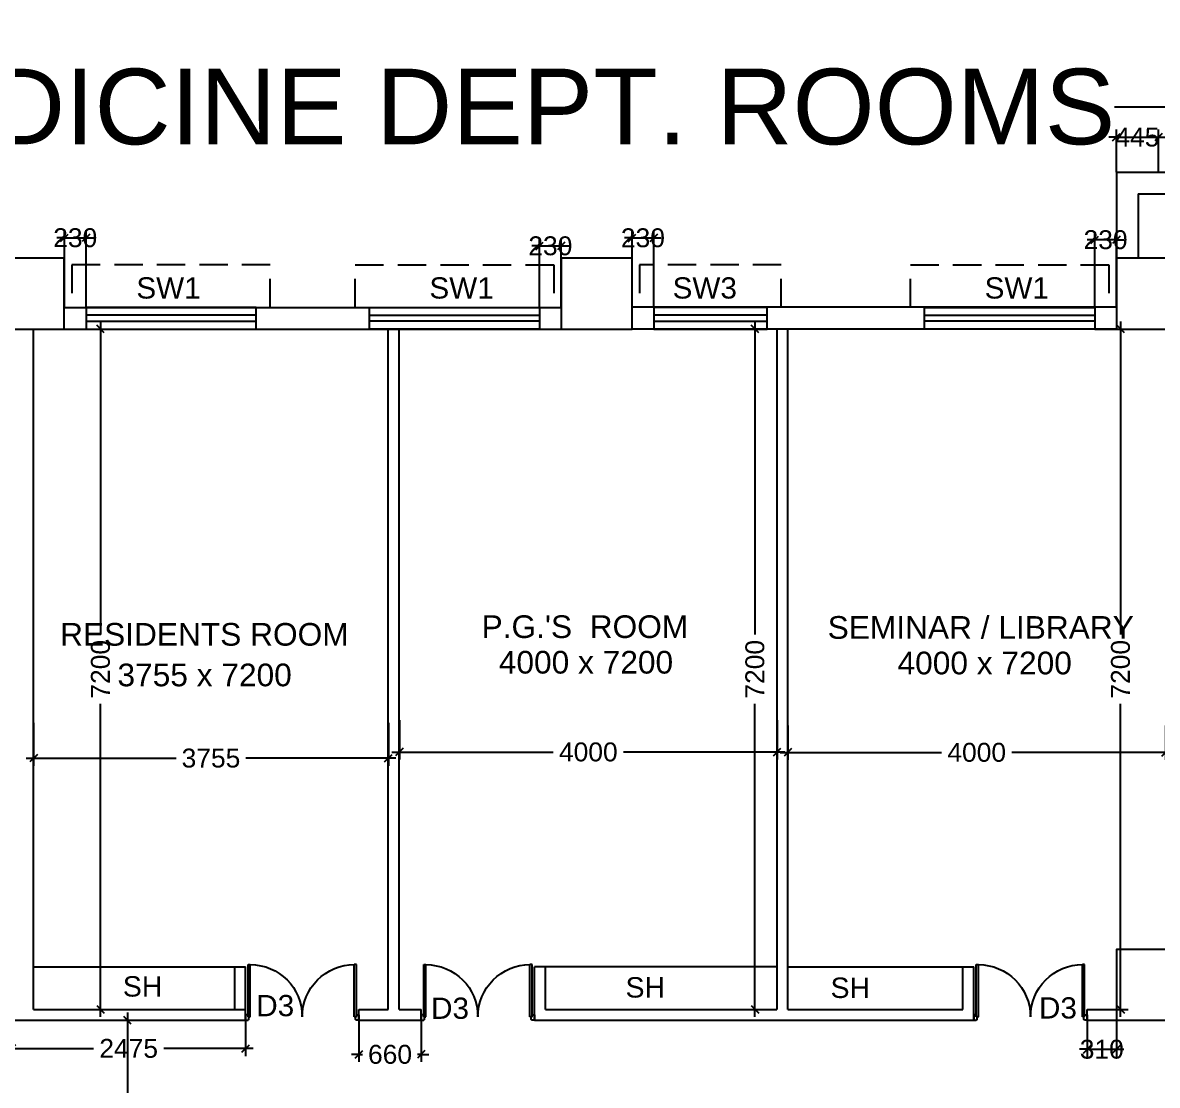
# Model space of a CAD drawing. Extents: x 7620542 to 7843793, y -6476226 to -6093835.
# Drawn here: x 7738970 to 7750982, y -6386708 to -6375462 of the extents above; entities that cross this region are included whole.
import ezdxf
from ezdxf.enums import TextEntityAlignment as Align

# ---------------------------------------------------------------- set-up
doc = ezdxf.new("R2010")
doc.units = 0
doc.header["$LTSCALE"] = 600
doc.header["$MEASUREMENT"] = 0
doc.header["$PDMODE"] = 35
doc.linetypes.add('DASHED', pattern=[0.75, 0.5, -0.25])
doc.layers.get('0').update_dxf_attribs({"linetype": 'CONTINUOUS'})
doc.layers.get('Defpoints').update_dxf_attribs({"linetype": 'CONTINUOUS'})
for name, color, linetype in [('chajja', 7, 'CONTINUOUS'), ('DIM-TEXT', 8, 'CONTINUOUS'), ('DIMEN', 5, 'CONTINUOUS'), ('DOOR', 32, 'CONTINUOUS'), ('joinery', 7, 'CONTINUOUS'), ('LA-column', 3, 'CONTINUOUS'), ('Room Dim', 1, 'CONTINUOUS'), ('Shleves', 7, 'CONTINUOUS'), ('TEXT', 6, 'CONTINUOUS'), ('Walls', 7, 'CONTINUOUS'), ('WIN', 151, 'CONTINUOUS'), ('Working Dim', 5, 'CONTINUOUS')]:
    doc.layers.add(name, color=color, linetype=linetype)
doc.styles.add('ari', font='arial.ttf')
doc.styles.add('ARIAL', font='arial.ttf')
doc.styles.add('RT', font='romant.shx')
doc.dimstyles.new('int. dim', dxfattribs={"dimtxt": 450, "dimasz": 80, "dimexe": 80, "dimexo": 0, "dimgap": 70, "dimtad": 0, "dimdec": 0, "dimzin": 12, "dimdsep": 46, "dimtxsty": 'ari', "dimblk": 'OBLIQUE', "dimcen": 2, "dimdle": 80, "dimclrd": 256, "dimclre": 256, "dimclrt": 6, "dimadec": 0, "dimazin": 0, "dimtfac": 1, "dimtdec": 0, "dimtix": 1, "dimtmove": 2, "dimatfit": 3, "dimfxl": 1, "dimtolj": 1, "dimtzin": 0, "dimlwd": -1, "dimlwe": -1, "dimarcsym": 0})
doc.dimstyles.new('TEXT', dxfattribs={"dimscale": 0, "dimtxt": 600, "dimasz": 300, "dimexe": 300, "dimexo": 30, "dimgap": 50, "dimtad": 0, "dimdec": 0, "dimzin": 0, "dimdsep": 46, "dimtxsty": 'RT', "dimblk": 'OBLIQUE', "dimcen": 0.09, "dimdle": 300, "dimclrd": 256, "dimclre": 256, "dimclrt": 170, "dimadec": 0, "dimazin": 0, "dimtfac": 1, "dimtdec": 0, "dimtofl": 0, "dimtmove": 2, "dimatfit": 3, "dimfxl": 1, "dimfrac": 2, "dimtolj": 1, "dimtzin": 0, "dimlwd": -1, "dimlwe": -1, "dimarcsym": 0})

# ---------------------------------------------------------------- blocks, each defined once
blk = doc.blocks.new('Z$W@#1275')
at = {"layer": 'DOOR'}
for p, q in [((73, 1500), (0, 1500)), ((0, 1500), (0, 1467)), ((0, 1467), (2, 1467)), ((11, 1456), (11, 1458)), ((11, 1456), (47, 1456)), ((47, 1467), (736, 1467)), ((47, 1467), (47, 1439)), ((47, 1456), (47, 1467)), ((47, 1467), (73, 1467)), ((47, 1439), (736, 1439)), ((73, 1467), (73, 1500)), ((736, 1467), (736, 1439)), ((0, 33), (2, 33)), ((0, 0), (0, 33)), ((73, 0), (0, 0)), ((11, 44), (11, 42)), ((11, 44), (47, 44)), ((47, 61), (736, 61)), ((47, 33), (47, 61)), ((47, 44), (47, 33)), ((47, 33), (736, 33)), ((47, 33), (73, 33)), ((73, 33), (73, 0)), ((736, 33), (736, 61))]:
    blk.add_line(p, q, dxfattribs=at)
for centre, start, end in [((11, 1467), 180, 270), ((11, 33), 90, 180)]:
    blk.add_arc(centre, 9.13, start, end, dxfattribs=at)
at = {"layer": 'DOOR', "color": 145}
for centre, start, end in [((47, 1439), 270, 0), ((47, 61), 0, 90)]:
    blk.add_arc(centre, 689, start, end, dxfattribs=at)
blk = doc.blocks.new('_Oblique')
at = {"color": 0, "linetype": 'ByBlock', "lineweight": -2}
blk.add_line((-0.5, -0.5), (0.5, 0.5), dxfattribs=at)
blk = doc.blocks.new('*D482')
at = {"layer": 'Defpoints', "color": 0, "transparency": 16777216}
for p in [(7747070, -6382900, -5), (7751070, -6382900, 17), (7751070, -6383185)]:
    blk.add_point(p, dxfattribs=at)
at = {"layer": 'Working Dim', "transparency": 16777216}
for p, q in [((7747070, -6382900), (7747070, -6383265)), ((7751070, -6382900), (7751070, -6383265)), ((7746990, -6383185), (7748697, -6383185)), ((7751150, -6383185), (7749442, -6383185))]:
    blk.add_line(p, q, dxfattribs=at)
at = {"layer": 'Working Dim', "transparency": 16777216, "xscale": 80, "yscale": 80, "zscale": 80, "rotation": 180}
blk.add_blockref('_Oblique', (7747070, -6383185), dxfattribs=at)
at = {"layer": 'Working Dim', "transparency": 16777216, "xscale": 80, "yscale": 80, "zscale": 80}
blk.add_blockref('_Oblique', (7751070, -6383185), dxfattribs=at)
at = {"layer": 'Working Dim', "color": 6, "transparency": 16777216, "insert": (7749070, -6383185), "char_height": 200, "attachment_point": 5, "style": 'ari'}
blk.add_mtext('\\A1;4000', dxfattribs=at)
blk = doc.blocks.new('*D306')
at = {"layer": 'Defpoints', "color": 0, "transparency": 16777216}
for p in [(7739085, -6382872), (7742841, -6382872), (7742841, -6383246)]:
    blk.add_point(p, dxfattribs=at)
at = {"layer": 'Working Dim', "transparency": 16777216}
for p, q in [((7739085, -6382872), (7739085, -6383326)), ((7742841, -6382872), (7742841, -6383326)), ((7739005, -6383246), (7740594, -6383246)), ((7742921, -6383246), (7741332, -6383246))]:
    blk.add_line(p, q, dxfattribs=at)
at = {"layer": 'Working Dim', "transparency": 16777216, "xscale": 80, "yscale": 80, "zscale": 80, "rotation": 180}
blk.add_blockref('_Oblique', (7739085, -6383246), dxfattribs=at)
at = {"layer": 'Working Dim', "transparency": 16777216, "xscale": 80, "yscale": 80, "zscale": 80}
blk.add_blockref('_Oblique', (7742841, -6383246), dxfattribs=at)
at = {"layer": 'Working Dim', "color": 6, "transparency": 16777216, "insert": (7740963, -6383246), "char_height": 200, "attachment_point": 5, "style": 'ari'}
blk.add_mtext('\\A1;3755', dxfattribs=at)
blk = doc.blocks.new('*D307')
at = {"layer": 'Defpoints', "color": 0, "transparency": 16777216}
for p in [(7742958, -6382843), (7746958, -6382843), (7746958, -6383181)]:
    blk.add_point(p, dxfattribs=at)
at = {"layer": 'Working Dim', "transparency": 16777216}
for p, q in [((7742958, -6382843), (7742958, -6383261)), ((7746958, -6382843), (7746958, -6383261)), ((7742878, -6383181), (7744585, -6383181)), ((7747038, -6383181), (7745330, -6383181))]:
    blk.add_line(p, q, dxfattribs=at)
at = {"layer": 'Working Dim', "transparency": 16777216, "xscale": 80, "yscale": 80, "zscale": 80, "rotation": 180}
blk.add_blockref('_Oblique', (7742958, -6383181), dxfattribs=at)
at = {"layer": 'Working Dim', "transparency": 16777216, "xscale": 80, "yscale": 80, "zscale": 80}
blk.add_blockref('_Oblique', (7746958, -6383181), dxfattribs=at)
at = {"layer": 'Working Dim', "color": 6, "transparency": 16777216, "insert": (7744958, -6383181), "char_height": 200, "attachment_point": 5, "style": 'ari'}
blk.add_mtext('\\A1;4000', dxfattribs=at)
blk = doc.blocks.new('*D309')
at = {"layer": 'Defpoints', "color": 0, "transparency": 16777216}
for p in [(7739718, -6378705, 18), (7739794, -6378705), (7739718, -6385904, -5)]:
    blk.add_point(p, dxfattribs=at)
at = {"layer": 'Working Dim', "transparency": 16777216}
for p, q in [((7739718, -6378705), (7739874, -6378705)), ((7739794, -6378625), (7739794, -6381937)), ((7739794, -6385984), (7739794, -6382672)), ((7739718, -6385904), (7739874, -6385904))]:
    blk.add_line(p, q, dxfattribs=at)
at = {"layer": 'Working Dim', "transparency": 16777216, "xscale": 80, "yscale": 80, "zscale": 80}
for p, rotation in [((7739794, -6378705), 90), ((7739794, -6385904), 270)]:
    blk.add_blockref('_Oblique', p, dxfattribs=dict(at, rotation=rotation))
at = {"layer": 'Working Dim', "color": 6, "transparency": 16777216, "insert": (7739794, -6382305), "char_height": 200, "attachment_point": 5, "rotation": 90, "style": 'ari'}
blk.add_mtext('\\A1;7200', dxfattribs=at)
blk = doc.blocks.new('*D310')
at = {"layer": 'Defpoints', "color": 0, "transparency": 16777216}
for p in [(7746337, -6378705, 18), (7746722, -6378705), (7746337, -6385904, -5)]:
    blk.add_point(p, dxfattribs=at)
at = {"layer": 'Working Dim', "transparency": 16777216}
for p, q in [((7746337, -6378705), (7746802, -6378705)), ((7746722, -6378625), (7746722, -6381937)), ((7746722, -6385984), (7746722, -6382672)), ((7746337, -6385904), (7746802, -6385904))]:
    blk.add_line(p, q, dxfattribs=at)
at = {"layer": 'Working Dim', "transparency": 16777216, "xscale": 80, "yscale": 80, "zscale": 80}
for p, rotation in [((7746722, -6378705), 90), ((7746722, -6385904), 270)]:
    blk.add_blockref('_Oblique', p, dxfattribs=dict(at, rotation=rotation))
at = {"layer": 'Working Dim', "color": 6, "transparency": 16777216, "insert": (7746722, -6382305), "char_height": 200, "attachment_point": 5, "rotation": 90, "style": 'ari'}
blk.add_mtext('\\A1;7200', dxfattribs=at)
blk = doc.blocks.new('*D312')
at = {"layer": 'Defpoints', "color": 0, "transparency": 16777216}
for p in [(7750319, -6378705, 28), (7750593, -6378705), (7750315, -6385904, 2)]:
    blk.add_point(p, dxfattribs=at)
at = {"layer": 'Working Dim', "transparency": 16777216}
for p, q in [((7750319, -6378705), (7750673, -6378705)), ((7750593, -6378625), (7750593, -6381937)), ((7750593, -6385984), (7750593, -6382672)), ((7750315, -6385904), (7750673, -6385904))]:
    blk.add_line(p, q, dxfattribs=at)
at = {"layer": 'Working Dim', "transparency": 16777216, "xscale": 80, "yscale": 80, "zscale": 80}
for p, rotation in [((7750593, -6378705), 90), ((7750593, -6385904), 270)]:
    blk.add_blockref('_Oblique', p, dxfattribs=dict(at, rotation=rotation))
at = {"layer": 'Working Dim', "color": 6, "transparency": 16777216, "insert": (7750593, -6382305), "char_height": 200, "attachment_point": 5, "rotation": 90, "style": 'ari'}
blk.add_mtext('\\A1;7200', dxfattribs=at)
blk = doc.blocks.new('*D323')
at = {"layer": 'Defpoints', "color": 0, "transparency": 16777216}
for p in [(7738855, -6386019, -5), (7741330, -6386020), (7741330, -6386318)]:
    blk.add_point(p, dxfattribs=at)
at = {"layer": 'Working Dim', "transparency": 16777216}
for p, q in [((7738855, -6386019), (7738855, -6386398)), ((7741330, -6386020), (7741330, -6386398)), ((7738775, -6386318), (7739721, -6386318)), ((7741410, -6386318), (7740463, -6386318))]:
    blk.add_line(p, q, dxfattribs=at)
at = {"layer": 'Working Dim', "transparency": 16777216, "xscale": 80, "yscale": 80, "zscale": 80, "rotation": 180}
blk.add_blockref('_Oblique', (7738855, -6386318), dxfattribs=at)
at = {"layer": 'Working Dim', "transparency": 16777216, "xscale": 80, "yscale": 80, "zscale": 80}
blk.add_blockref('_Oblique', (7741330, -6386318), dxfattribs=at)
at = {"layer": 'Working Dim', "color": 6, "transparency": 16777216, "insert": (7740092, -6386318), "char_height": 200, "attachment_point": 5, "style": 'ari'}
blk.add_mtext('\\A1;2475', dxfattribs=at)
blk = doc.blocks.new('*D324')
at = {"layer": 'Defpoints', "color": 0, "transparency": 16777216}
for p in [(7742530, -6386019, -5), (7743189, -6386019, -5), (7742530, -6386381)]:
    blk.add_point(p, dxfattribs=at)
at = {"layer": 'Working Dim', "transparency": 16777216}
for p, q in [((7742530, -6386019), (7742530, -6386461)), ((7743189, -6386019), (7743189, -6386461)), ((7742530, -6386381), (7742450, -6386381)), ((7742530, -6386381), (7742568, -6386381)), ((7743189, -6386381), (7743150, -6386381)), ((7743189, -6386381), (7743269, -6386381))]:
    blk.add_line(p, q, dxfattribs=at)
at = {"layer": 'Working Dim', "transparency": 16777216, "xscale": 80, "yscale": 80, "zscale": 80}
blk.add_blockref('_Oblique', (7742530, -6386381), dxfattribs=at)
at = {"layer": 'Working Dim', "transparency": 16777216, "xscale": 80, "yscale": 80, "zscale": 80, "rotation": 180}
blk.add_blockref('_Oblique', (7743189, -6386381), dxfattribs=at)
at = {"layer": 'Working Dim', "color": 6, "transparency": 16777216, "insert": (7742859, -6386381), "char_height": 200, "attachment_point": 5, "style": 'ari'}
blk.add_mtext('\\A1;660', dxfattribs=at)
blk = doc.blocks.new('*D325')
at = {"layer": 'Defpoints', "color": 0, "transparency": 16777216}
for p in [(7750239, -6386019, -5), (7750549, -6386019, 25), (7750549, -6386327)]:
    blk.add_point(p, dxfattribs=at)
at = {"layer": 'Working Dim', "transparency": 16777216}
for p, q in [((7750239, -6386019), (7750239, -6386407)), ((7750549, -6386019), (7750549, -6386407)), ((7750239, -6386327), (7750159, -6386327)), ((7750239, -6386327), (7750549, -6386327)), ((7750549, -6386327), (7750629, -6386327))]:
    blk.add_line(p, q, dxfattribs=at)
at = {"layer": 'Working Dim', "transparency": 16777216, "xscale": 80, "yscale": 80, "zscale": 80}
blk.add_blockref('_Oblique', (7750239, -6386327), dxfattribs=at)
at = {"layer": 'Working Dim', "transparency": 16777216, "xscale": 80, "yscale": 80, "zscale": 80, "rotation": 180}
blk.add_blockref('_Oblique', (7750549, -6386327), dxfattribs=at)
at = {"layer": 'Working Dim', "color": 6, "transparency": 16777216, "insert": (7750394, -6386327), "char_height": 200, "attachment_point": 5, "style": 'ari'}
blk.add_mtext('\\A1;310', dxfattribs=at)
blk = doc.blocks.new('*D410')
at = {"layer": 'Defpoints', "color": 0, "transparency": 16777216}
for p in [(7739910, -6386019, -5), (7739910, -6388420, 17), (7740079, -6388420)]:
    blk.add_point(p, dxfattribs=at)
at = {"layer": 'Working Dim', "transparency": 16777216}
for p, q in [((7739910, -6386019), (7740159, -6386019)), ((7740079, -6385939), (7740079, -6386850)), ((7740079, -6388500), (7740079, -6387590)), ((7739910, -6388420), (7740159, -6388420))]:
    blk.add_line(p, q, dxfattribs=at)
at = {"layer": 'Working Dim', "transparency": 16777216, "xscale": 80, "yscale": 80, "zscale": 80}
for p, rotation in [((7740079, -6386019), 90), ((7740079, -6388420), 270)]:
    blk.add_blockref('_Oblique', p, dxfattribs=dict(at, rotation=rotation))
at = {"layer": 'Working Dim', "color": 6, "transparency": 16777216, "insert": (7740079, -6387220), "char_height": 200, "attachment_point": 5, "rotation": 90, "style": 'ari'}
blk.add_mtext('\\A1;2400', dxfattribs=at)
blk = doc.blocks.new('*D838')
at = {"layer": 'Defpoints', "color": 0, "linetype": 'Continuous', "transparency": 16777216}
for p in [(7720379, -6376355), (7720379, -6378025, 0), (7761439, -6378105, -23)]:
    blk.add_point(p, dxfattribs=at)
at = {"layer": 'DIM-TEXT', "transparency": 16777216}
for p, q in [((7720379, -6378025), (7720379, -6376055)), ((7761439, -6378105), (7761439, -6376055)), ((7720079, -6376355), (7731290, -6376355)), ((7761739, -6376355), (7750528, -6376355))]:
    blk.add_line(p, q, dxfattribs=at)
at = {"layer": 'DIM-TEXT', "linetype": 'Continuous', "transparency": 16777216, "xscale": 300, "yscale": 300, "zscale": 300, "rotation": 180}
blk.add_blockref('_Oblique', (7720379, -6376355), dxfattribs=at)
at = {"layer": 'DIM-TEXT', "linetype": 'Continuous', "transparency": 16777216, "xscale": 300, "yscale": 300, "zscale": 300}
blk.add_blockref('_Oblique', (7761439, -6376355), dxfattribs=at)
at = {"layer": 'DIM-TEXT', "color": 170, "linetype": 'Continuous', "transparency": 16777216, "insert": (7740909, -6376355), "char_height": 750, "attachment_point": 5, "style": 'ari'}
blk.add_mtext('\\A1;{\\H1.067x;GENERAL MEDICINE DEPT. ROOMS}', dxfattribs=at)
blk = doc.blocks.new('*D839')
at = {"layer": 'Defpoints', "color": 0, "linetype": 'Continuous', "transparency": 16777216}
for p in [(7761439, -6372996), (7720379, -6373226, 0), (7720379, -6374086)]:
    blk.add_point(p, dxfattribs=at)
at = {"layer": 'DIM-TEXT', "transparency": 16777216}
for p, q in [((7761439, -6372996), (7761439, -6374386)), ((7720379, -6373226), (7720379, -6374386)), ((7720079, -6374086), (7736024, -6374086)), ((7761739, -6374086), (7745794, -6374086))]:
    blk.add_line(p, q, dxfattribs=at)
at = {"layer": 'DIM-TEXT', "linetype": 'Continuous', "transparency": 16777216, "xscale": 300, "yscale": 300, "zscale": 300, "rotation": 180}
blk.add_blockref('_Oblique', (7720379, -6374086), dxfattribs=at)
at = {"layer": 'DIM-TEXT', "linetype": 'Continuous', "transparency": 16777216, "xscale": 300, "yscale": 300, "zscale": 300}
blk.add_blockref('_Oblique', (7761439, -6374086), dxfattribs=at)
at = {"layer": 'DIM-TEXT', "color": 170, "linetype": 'Continuous', "transparency": 16777216, "insert": (7740909, -6374086), "char_height": 750, "attachment_point": 5, "style": 'ari'}
blk.add_mtext('\\A1;{\\H1.067x; I.C.C.U - (20 Beds)}', dxfattribs=at)
blk = doc.blocks.new('*D1634')
at = {"layer": 'Defpoints', "color": 0, "transparency": 16777216}
for p in [(7739641, -6377739), (7739411, -6378475), (7739641, -6378475)]:
    blk.add_point(p, dxfattribs=at)
at = {"layer": 'Working Dim', "transparency": 16777216}
for p, q in [((7739411, -6377739), (7739331, -6377739)), ((7739411, -6378475), (7739411, -6377659)), ((7739411, -6377739), (7739641, -6377739)), ((7739641, -6378475), (7739641, -6377659)), ((7739641, -6377739), (7739721, -6377739))]:
    blk.add_line(p, q, dxfattribs=at)
at = {"layer": 'Working Dim', "transparency": 16777216, "xscale": 80, "yscale": 80, "zscale": 80}
blk.add_blockref('_Oblique', (7739411, -6377739), dxfattribs=at)
at = {"layer": 'Working Dim', "transparency": 16777216, "xscale": 80, "yscale": 80, "zscale": 80, "rotation": 180}
blk.add_blockref('_Oblique', (7739641, -6377739), dxfattribs=at)
at = {"layer": 'Working Dim', "color": 6, "transparency": 16777216, "insert": (7739526, -6377739), "char_height": 200, "attachment_point": 5, "style": 'ari'}
blk.add_mtext('\\A1;230', dxfattribs=at)
blk = doc.blocks.new('*D1635')
at = {"layer": 'Defpoints', "color": 0, "transparency": 16777216}
for p in [(7744671, -6377825), (7744441, -6378475), (7744671, -6378475, 3)]:
    blk.add_point(p, dxfattribs=at)
at = {"layer": 'Working Dim', "transparency": 16777216}
for p, q in [((7744441, -6378475), (7744441, -6377745)), ((7744671, -6378475), (7744671, -6377745)), ((7744441, -6377825), (7744361, -6377825)), ((7744441, -6377825), (7744671, -6377825)), ((7744671, -6377825), (7744751, -6377825))]:
    blk.add_line(p, q, dxfattribs=at)
at = {"layer": 'Working Dim', "transparency": 16777216, "xscale": 80, "yscale": 80, "zscale": 80}
blk.add_blockref('_Oblique', (7744441, -6377825), dxfattribs=at)
at = {"layer": 'Working Dim', "transparency": 16777216, "xscale": 80, "yscale": 80, "zscale": 80, "rotation": 180}
blk.add_blockref('_Oblique', (7744671, -6377825), dxfattribs=at)
at = {"layer": 'Working Dim', "color": 6, "transparency": 16777216, "insert": (7744556, -6377825), "char_height": 200, "attachment_point": 5, "style": 'ari'}
blk.add_mtext('\\A1;230', dxfattribs=at)
blk = doc.blocks.new('*D1636')
at = {"layer": 'Defpoints', "color": 0, "transparency": 16777216}
for p in [(7745651, -6377740), (7745421, -6378475), (7745651, -6378475)]:
    blk.add_point(p, dxfattribs=at)
at = {"layer": 'Working Dim', "transparency": 16777216}
for p, q in [((7745421, -6377740), (7745341, -6377740)), ((7745421, -6378475), (7745421, -6377660)), ((7745421, -6377740), (7745651, -6377740)), ((7745651, -6378475), (7745651, -6377660)), ((7745651, -6377740), (7745731, -6377740))]:
    blk.add_line(p, q, dxfattribs=at)
at = {"layer": 'Working Dim', "transparency": 16777216, "xscale": 80, "yscale": 80, "zscale": 80}
blk.add_blockref('_Oblique', (7745421, -6377740), dxfattribs=at)
at = {"layer": 'Working Dim', "transparency": 16777216, "xscale": 80, "yscale": 80, "zscale": 80, "rotation": 180}
blk.add_blockref('_Oblique', (7745651, -6377740), dxfattribs=at)
at = {"layer": 'Working Dim', "color": 6, "transparency": 16777216, "insert": (7745536, -6377740), "char_height": 200, "attachment_point": 5, "style": 'ari'}
blk.add_mtext('\\A1;230', dxfattribs=at)
blk = doc.blocks.new('*D1637')
at = {"layer": 'Defpoints', "color": 0, "transparency": 16777216}
for p in [(7750319, -6377760), (7750319, -6378475), (7750549, -6378475, 3)]:
    blk.add_point(p, dxfattribs=at)
at = {"layer": 'Working Dim', "transparency": 16777216}
for p, q in [((7750319, -6378475), (7750319, -6377680)), ((7750549, -6378475), (7750549, -6377680)), ((7750319, -6377760), (7750239, -6377760)), ((7750549, -6377760), (7750319, -6377760)), ((7750549, -6377760), (7750629, -6377760))]:
    blk.add_line(p, q, dxfattribs=at)
at = {"layer": 'Working Dim', "transparency": 16777216, "xscale": 80, "yscale": 80, "zscale": 80}
blk.add_blockref('_Oblique', (7750319, -6377760), dxfattribs=at)
at = {"layer": 'Working Dim', "transparency": 16777216, "xscale": 80, "yscale": 80, "zscale": 80, "rotation": 180}
blk.add_blockref('_Oblique', (7750549, -6377760), dxfattribs=at)
at = {"layer": 'Working Dim', "color": 6, "transparency": 16777216, "insert": (7750434, -6377760), "char_height": 200, "attachment_point": 5, "style": 'ari'}
blk.add_mtext('\\A1;230', dxfattribs=at)
blk = doc.blocks.new('*D1638')
at = {"layer": 'Defpoints', "color": 0, "transparency": 16777216}
for p in [(7750994, -6376674), (7750549, -6377044), (7750994, -6377044)]:
    blk.add_point(p, dxfattribs=at)
at = {"layer": 'Working Dim', "transparency": 16777216}
for p, q in [((7750549, -6376674), (7750469, -6376674)), ((7750549, -6377044), (7750549, -6376594)), ((7750549, -6376674), (7750994, -6376674)), ((7750994, -6377044), (7750994, -6376594)), ((7750994, -6376674), (7751074, -6376674))]:
    blk.add_line(p, q, dxfattribs=at)
at = {"layer": 'Working Dim', "transparency": 16777216, "xscale": 80, "yscale": 80, "zscale": 80}
blk.add_blockref('_Oblique', (7750549, -6376674), dxfattribs=at)
at = {"layer": 'Working Dim', "transparency": 16777216, "xscale": 80, "yscale": 80, "zscale": 80, "rotation": 180}
blk.add_blockref('_Oblique', (7750994, -6376674), dxfattribs=at)
at = {"layer": 'Working Dim', "color": 6, "transparency": 16777216, "insert": (7750771, -6376674), "char_height": 200, "attachment_point": 5, "style": 'ari'}
blk.add_mtext('\\A1;445', dxfattribs=at)

msp = doc.modelspace()

# ---------------------------------------------------------------- linework, layer by layer
at = {"layer": 'chajja', "color": 7, "linetype": 'DASHED', "elevation": -14.83}
for points in [[(7741590.968, -6378474.675), (7741590.968, -6378024.675), (7739490.968, -6378024.676), (7739490.968, -6378474.676)], [(7742491.469, -6378474.675), (7742491.469, -6378024.675), (7744591.469, -6378024.676), (7744591.469, -6378474.676)], [(7747001.469, -6378474.657), (7747001.469, -6378024.657), (7745501.469, -6378024.658), (7745501.469, -6378474.658)], [(7748368.969, -6378474.657), (7748368.969, -6378024.657), (7750468.969, -6378024.658), (7750468.969, -6378474.658)]]:
    msp.add_lwpolyline(points, dxfattribs=at)
at = {"layer": 'LA-column', "color": 2, "elevation": -11.41}
for points in [[(7738659.969, -6378704.612), (7739409.969, -6378704.612), (7739409.969, -6377954.612), (7738659.969, -6377954.612)], [(7744671.469, -6378704.612), (7745421.469, -6378704.612), (7745421.469, -6377954.612), (7744671.469, -6377954.612)], [(7751298.969, -6378704.625), (7751298.969, -6377954.625), (7750548.969, -6377954.625), (7750548.969, -6378704.625)], [(7751298.969, -6386019.668), (7751298.969, -6385269.668), (7750548.969, -6385269.668), (7750548.969, -6386019.668)]]:
    msp.add_lwpolyline(points, close=True, dxfattribs=at)
at = {"layer": 'Shleves', "linetype": 'Continuous'}
for p, q in [((7739084.554, -6385454.487, -25.309), (7741329.588, -6385454.487, -25.309)), ((7746954.588, -6385454.487, -28.798), (7744389.088, -6385454.487, -28.798)), ((7747069.588, -6385454.487, -25.309), (7749038.588, -6385454.487, -28.798))]:
    msp.add_line(p, q, dxfattribs=at)
for points, elevation in [([(7741214.588, -6385904.487), (7741214.588, -6385454.487)], -25.309), ([(7741329.588, -6385904.487), (7741329.588, -6385454.487)], -25.309), ([(7744389.088, -6385904.487), (7744389.088, -6385454.487)], -28.798), ([(7744504.088, -6385904.487), (7744504.088, -6385454.487)], -28.798), ([(7748923.588, -6385904.487), (7748923.588, -6385454.487)], -28.798), ([(7749038.588, -6385904.487), (7749038.588, -6385454.487)], -28.798)]:
    msp.add_lwpolyline(points, dxfattribs=dict(at, elevation=elevation))
at = {"layer": 'Walls', "linetype": 'Continuous'}
for p, q in [((7750548.79, -6377044.384, -14.83), (7756389.91, -6377044.384, -14.83)), ((7750548.79, -6377044.384, -14.83), (7750548.79, -6377954.629, -14.83)), ((7750778.79, -6377274.384, -14.83), (7756159.91, -6377274.384, -14.83)), ((7750778.79, -6377274.384, -14.83), (7750778.79, -6377954.629, -14.83)), ((7739084.554, -6385904.487, -14.83), (7739084.554, -6378705.164, -14.83)), ((7742840.088, -6385904.487, -14.83), (7742840.088, -6378703.945, -14.83)), ((7742955.088, -6385904.487, -14.83), (7742955.088, -6378703.945, -14.83)), ((7746954.588, -6378704.487, -14.83), (7746954.588, -6385904.487, -14.83)), ((7747069.588, -6385904.487, -14.83), (7747069.588, -6378704.487, -14.83)), ((7739084.554, -6385904.487, -14.83), (7741329.588, -6385904.487, -14.83)), ((7741329.588, -6386019.487, -14.83), (7741329.588, -6385904.487, -14.83)), ((7742529.588, -6385904.487, -14.83), (7742840.088, -6385904.487, -14.83)), ((7742529.588, -6386019.487, -14.83), (7742529.588, -6385904.487, -14.83)), ((7742955.088, -6385904.487, -14.83), (7743189.088, -6385904.487, -14.83)), ((7743189.088, -6386019.487, -14.83), (7743189.088, -6385904.487, -14.83)), ((7743189.088, -6386019.487, -14.83), (7743189.088, -6385904.487, -14.83)), ((7744389.088, -6386019.487, -14.83), (7744389.088, -6385904.487, -14.83)), ((7744504.088, -6385904.487, -14.83), (7746954.588, -6385904.487, -14.83)), ((7747069.588, -6385904.487, -14.83), (7748923.588, -6385904.487, -14.83)), ((7749038.588, -6386019.487, -14.83), (7749038.588, -6385904.487, -14.83)), ((7750238.588, -6386019.487, -14.83), (7750238.588, -6385904.31, -14.83)), ((7750238.588, -6385904.487, -14.83), (7750548.969, -6385904.487, -14.83)), ((7738854.554, -6386019.487, -14.83), (7741329.588, -6386019.487, -14.83)), ((7742529.588, -6386019.487, -14.83), (7743189.088, -6386019.487, -14.83)), ((7744389.088, -6386019.487, -14.83), (7749038.588, -6386019.487, -14.83)), ((7750238.588, -6386019.487, -14.83), (7750548.704, -6386019.487, -14.83))]:
    msp.add_line(p, q, dxfattribs=at)
at = {"layer": 'Walls'}
for p, q in [((7739410.968, -6378474.648, -14.83), (7744671.469, -6378474.648, -14.83)), ((7750548.969, -6378474.629, -14.83), (7745421.469, -6378474.629, -14.83)), ((7739410.968, -6378704.648, -14.83), (7744671.469, -6378704.648, -14.83)), ((7750548.969, -6378704.629, -14.83), (7745421.469, -6378704.629, -14.83))]:
    msp.add_line(p, q, dxfattribs=at)
at = {"layer": 'WIN', "linetype": 'Continuous', "elevation": -14.83}
for points in [[(7741440.968, -6378474.676), (7739640.968, -6378474.676), (7739640.968, -6378704.676), (7741440.968, -6378704.676)], [(7742641.469, -6378474.676), (7744441.469, -6378474.676), (7744441.469, -6378704.676), (7742641.469, -6378704.676)], [(7746851.469, -6378474.658), (7745651.469, -6378474.658), (7745651.469, -6378704.658), (7746851.469, -6378704.658)], [(7748518.969, -6378474.658), (7750318.969, -6378474.658), (7750318.969, -6378704.658), (7748518.969, -6378704.658)], [(7741440.968, -6378557.46), (7739640.968, -6378557.46), (7739640.968, -6378621.893), (7741440.968, -6378621.893)], [(7742641.469, -6378557.46), (7744441.469, -6378557.46), (7744441.469, -6378621.893), (7742641.469, -6378621.893)], [(7746851.469, -6378557.441), (7745651.469, -6378557.441), (7745651.469, -6378621.874), (7746851.469, -6378621.874)], [(7748518.969, -6378557.441), (7750318.969, -6378557.441), (7750318.969, -6378621.874), (7748518.969, -6378621.874)]]:
    msp.add_lwpolyline(points, close=True, dxfattribs=at)

# ---------------------------------------------------------------- block references
at = {"layer": 'DIMEN', "xscale": -0.8000117540359497, "yscale": 0.8000117540359497, "zscale": 0.8000117528179977, "rotation": 270}
for p in [(7741329.588, -6386019.487, -14.83), (7743189.088, -6386019.487, -14.83), (7749038.588, -6386019.31, -14.83)]:
    msp.add_blockref('Z$W@#1275', p, dxfattribs=at)

# ---------------------------------------------------------------- texts
at = {"layer": 'joinery', "style": 'ari'}
for s, p in [('SW1', (7740513.734, -6378381.786, -14.83)), ('SW1', (7743616.589, -6378381.786, -14.83)), ('SW3', (7746190.784, -6378381.767, -14.83)), ('SW1', (7749494.088, -6378381.767, -14.83)), ('D3', (7741643.501, -6385976.691, -14.83)), ('D3', (7743494.095, -6386004.489, -14.83)), ('D3', (7749929.971, -6386001.115, -14.83))]:
    msp.add_text(s, height=225, dxfattribs=at).set_placement(p, align=Align.CENTER)
at = {"layer": 'Room Dim', "style": 'ARIAL'}
for s, p in [('4000 x 7200', (7744933.191, -6382350.53, -14.83)), ('4000 x 7200', (7749154.549, -6382358.715, -14.83)), ('3755 x 7200', (7740896.113, -6382485.119, -14.83))]:
    msp.add_text(s, height=240, dxfattribs=at).set_placement(p, align=Align.CENTER)
at = {"layer": 'Shleves', "color": 10, "style": 'ARIAL'}
for p in [(7740030.052, -6385768.814, -33.382), (7745351.993, -6385779.257, -55.835), (7747522.472, -6385783.683, -55.835)]:
    msp.add_text('SH', height=216, dxfattribs=at).set_placement(p)
at = {"layer": 'TEXT', "color": 7, "style": 'ARIAL'}
for s, p in [('RESIDENTS ROOM', (7740893.217, -6382055.217, -14.83)), ("P.G.'S  ROOM", (7744921.903, -6381974.157, -14.83)), ('SEMINAR / LIBRARY', (7749112.724, -6381982.342, -14.83))]:
    msp.add_text(s, height=240, dxfattribs=at).set_placement(p, align=Align.CENTER)

# ---------------------------------------------------------------- dimensions: what is measured, and where the dimension line sits
at = {"layer": 'DIM-TEXT', "linetype": 'Continuous'}
for base, p1, p2, text, picture, middle in [((7720378.7, -6374085.503, -13.799), (7761439.112, -6372995.657, -13.799), (7720378.7, -6373225.776, -14.148), '{\\H1.067x; I.C.C.U - (20 Beds)}', '*D839', (7740908.906, -6374085.503, -13.799)), ((7720378.879, -6376354.99, 7.822), (7761439.189, -6378104.642, -14.83), (7720378.879, -6378024.694, 7.474), '{\\H1.067x;GENERAL MEDICINE DEPT. ROOMS}', '*D838', (7740909.034, -6376354.99, 7.822))]:
    dim = msp.add_linear_dim(base=base, p1=p1, p2=p2, angle=180, text=text, dimstyle='TEXT', override={"dimscale": 1, "dimtxt": 750, "dimexo": 0, "dimtxsty": 'ari'}, dxfattribs=at)
    dim.commit()
    dim.dimension.update_dxf_attribs({"geometry": picture, "text_midpoint": middle})
at = {"layer": 'Working Dim'}
for base, p1, p2, override, picture, middle in [((7750993.741, -6376674.176, -14.83), (7750548.79, -6377044.384, -14.83), (7750993.741, -6377044.384, -14.83), {"dimtxt": 200, "dimarcsym": 1}, '*D1638', (7750771.266, -6376674.176, -14.83)), ((7739640.968, -6377739.228, -14.83), (7739410.968, -6378474.648, -14.83), (7739640.968, -6378474.648, -14.83), {"dimtxt": 200, "dimarcsym": 1}, '*D1634', (7739525.968, -6377739.228, -14.83)), ((7745651.469, -6377740.286, -14.83), (7745421.469, -6378474.629, -14.83), (7745651.469, -6378474.629, -14.83), {"dimtxt": 200, "dimarcsym": 1}, '*D1636', (7745536.469, -6377740.286, -14.83)), ((7750318.969, -6377759.725, -14.83), (7750548.969, -6378474.629, -11.41), (7750318.969, -6378474.629, -14.83), {"dimtxt": 200, "dimarcsym": 1}, '*D1637', (7750433.969, -6377759.725, -14.83)), ((7744671.469, -6377824.646, -14.83), (7744441.469, -6378474.676, -14.83), (7744671.469, -6378474.648, -11.41), {"dimtxt": 200, "dimarcsym": 1}, '*D1635', (7744556.469, -6377824.646, -14.83)), ((7742840.676, -6383246.42, -14.83), (7739085.386, -6382872.136, -14.83), (7742840.676, -6382872.136, -14.83), {"dimtxt": 200}, '*D306', (7740963.031, -6383246.42, -14.83)), ((7746957.747, -6383181.144, -14.83), (7742957.864, -6382843.316, -14.83), (7746957.747, -6382843.316, -14.83), {"dimtxt": 200}, '*D307', (7744957.806, -6383181.144, -14.83)), ((7751069.97, -6383184.932, -14.83), (7747069.588, -6382899.685, -20.178), (7751069.97, -6382899.609, 2.506), {"dimtxt": 200}, '*D482', (7749069.779, -6383184.932, -14.83)), ((7741329.588, -6386318.037, -14.83), (7738854.554, -6386019.487, -20.178), (7741329.588, -6386019.628, -14.83), {"dimtxt": 200}, '*D323', (7740092.071, -6386318.037, -14.83)), ((7742529.587773, -6386381.151995, -14.830487), (7743189.087772, -6386019.487039, -20.177544), (7742529.587773, -6386019.487039, -20.177544), {"dimtxt": 200}, '*D324', (7742859.337772, -6386381.151995, -14.830487)), ((7750548.704, -6386326.943, -14.83), (7750238.588, -6386019.487, -20.178), (7750548.704, -6386019.487, 10.369), {"dimtxt": 200}, '*D325', (7750393.646, -6386326.943, -14.83))]:
    dim = msp.add_linear_dim(base=base, p1=p1, p2=p2, dimstyle='int. dim', override=override, dxfattribs=at)
    dim.commit()
    dim.dimension.update_dxf_attribs({"geometry": picture, "text_midpoint": middle})
for base, p1, p2, picture, middle in [((7739794.281, -6378704.676, -14.83), (7739717.65, -6385904.487, -20.178), (7739717.65, -6378704.676, 3.371), '*D309', (7739794.281, -6382304.582, -14.83)), ((7746722.19, -6378704.658, -14.83), (7746336.576, -6385904.487, -20.178), (7746336.576, -6378704.658, 3.371), '*D310', (7746722.19, -6382304.572, -14.83)), ((7750592.677, -6378704.658, -14.83), (7750315.15, -6385904.487, -12.618), (7750318.969, -6378704.658, 13.06), '*D312', (7750592.677, -6382304.572, -14.83)), ((7740078.698, -6388419.745, -14.83), (7739909.657, -6386019.487, -20.178), (7739909.657, -6388419.745, 2.39), '*D410', (7740078.698, -6387219.616, -14.83))]:
    dim = msp.add_linear_dim(base=base, p1=p1, p2=p2, angle=90, dimstyle='int. dim', override={"dimtxt": 200}, dxfattribs=at)
    dim.commit()
    dim.dimension.update_dxf_attribs({"geometry": picture, "text_midpoint": middle})

doc.saveas('drawing.dxf')
